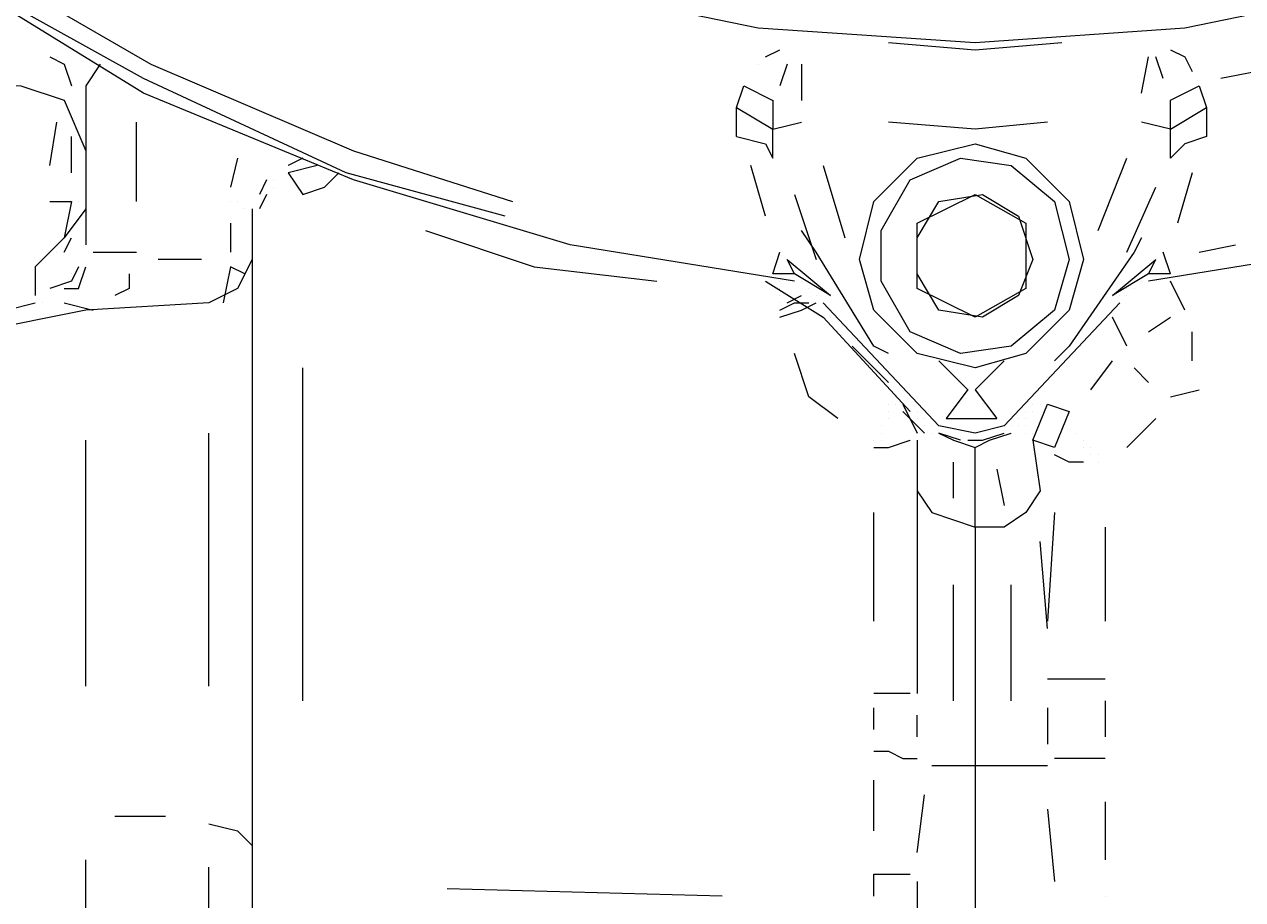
# Model space of a CAD drawing. Header units: millimetres. Extents: x 3426 to 5580, y 1375 to 2906.
# Drawn here: x 3834 to 3905.3, y 2539.6 to 2590.8 of the extents above; entities that cross this region are included whole.
import ezdxf

# ---------------------------------------------------------------- set-up
doc = ezdxf.new("R2010")
doc.units = ezdxf.units.MM
doc.layers.add('IA-DIBUJO', color=3, linetype='Continuous')
doc.layers.add('IA-DIM', color=7, linetype='Continuous')
doc.styles.add('ING-AMB', font='romans.shx', dxfattribs={"width": 0.75, "oblique": 15})
doc.dimstyles.new('ING-AMB 4', dxfattribs={"dimscale": 4, "dimtxt": 3, "dimasz": 2.5, "dimexe": 1, "dimexo": 1, "dimgap": 1, "dimtad": 1, "dimdec": 0, "dimzin": 0, "dimdsep": 46, "dimtxsty": 'ING-AMB', "dimcen": 0.1, "dimclrd": 7, "dimclre": 7, "dimclrt": 2, "dimadec": 0, "dimazin": 0, "dimtfac": 1, "dimtdec": 0, "dimtmove": 0, "dimatfit": 0, "dimfxl": 1.25, "dimtolj": 1, "dimtzin": 0, "dimarcsym": 1})

# ---------------------------------------------------------------- blocks, each defined once
blk = doc.blocks.new('*D25')
at = {"layer": 'Defpoints', "color": 0, "transparency": 16777216}
for p in [(3499.62, 2788.731), (3889.659, 2788.731), (3762.463, 2441.174)]:
    blk.add_point(p, dxfattribs=at)
at = {"layer": 'IA-DIM', "color": 7, "lineweight": -2, "transparency": 16777216}
for p, q in [((3885.659, 2788.731), (3495.62, 2788.731)), ((3499.62, 2451.174), (3499.62, 2778.731)), ((3758.463, 2441.174), (3495.62, 2441.174))]:
    blk.add_line(p, q, dxfattribs=at)
at = {"layer": 'IA-DIM', "color": 7, "transparency": 16777216}
for points in [[(3497.953, 2778.731), (3501.286, 2778.731), (3499.62, 2788.731)], [(3497.953, 2451.174), (3501.286, 2451.174), (3499.62, 2441.174)]]:
    blk.add_solid(points, dxfattribs=at)
at = {"layer": 'IA-DIM', "color": 2, "transparency": 16777216, "insert": (3489.62, 2614.953), "char_height": 12, "attachment_point": 5, "rotation": 90, "style": 'ING-AMB'}
blk.add_mtext('\\A1;355', dxfattribs=at)
blk = doc.blocks.new('*D26')
at = {"layer": 'Defpoints', "color": 0, "transparency": 16777216}
for p in [(3889.659, 2788.731), (3443.718, 1538.538), (3857.071, 1538.538)]:
    blk.add_point(p, dxfattribs=at)
at = {"layer": 'IA-DIM', "color": 7, "lineweight": -2, "transparency": 16777216}
for p, q in [((3885.659, 2788.731), (3439.718, 2788.731)), ((3443.718, 2778.731), (3443.718, 1548.538)), ((3853.071, 1538.538), (3439.718, 1538.538))]:
    blk.add_line(p, q, dxfattribs=at)
at = {"layer": 'IA-DIM', "color": 7, "transparency": 16777216}
for points in [[(3442.051, 2778.731), (3445.385, 2778.731), (3443.718, 2788.731)], [(3442.051, 1548.538), (3445.385, 1548.538), (3443.718, 1538.538)]]:
    blk.add_solid(points, dxfattribs=at)
at = {"layer": 'IA-DIM', "color": 2, "transparency": 16777216, "insert": (3433.718, 2163.635), "char_height": 12, "attachment_point": 5, "rotation": 90, "style": 'ING-AMB'}
blk.add_mtext('\\A1;1227', dxfattribs=at)

msp = doc.modelspace()

# ---------------------------------------------------------------- linework, layer by layer
at = {"layer": 'IA-DIBUJO', "color": 8, "lineweight": 18}
for points in [[(3879.075, 2575.794), (3865.952, 2577.911), (3853.252, 2581.721), (3840.975, 2586.801), (3829.969, 2593.574), (3819.385, 2601.618), (3810.072, 2611.354), (3802.029, 2621.514), (3795.255, 2632.944), (3789.752, 2645.221), (3785.942, 2657.921), (3783.825, 2671.044)], [(3995.069, 2671.044), (3992.952, 2657.921), (3989.142, 2645.221), (3983.639, 2632.944), (3976.865, 2621.514), (3968.822, 2611.354), (3959.509, 2601.618), (3949.349, 2593.574), (3937.919, 2586.801), (3925.642, 2581.721), (3912.942, 2577.911), (3899.819, 2575.794)], [(3862.142, 2579.604), (3852.829, 2582.144), (3840.975, 2587.648), (3829.545, 2593.998), (3819.385, 2602.041), (3810.495, 2611.354), (3802.452, 2621.514), (3795.679, 2632.521), (3790.599, 2644.374), (3787.635, 2654.111)], [(3788.482, 2654.111), (3791.445, 2644.798), (3796.525, 2633.367), (3803.299, 2622.361), (3810.919, 2612.201), (3820.232, 2602.887), (3830.392, 2594.844), (3841.399, 2588.494), (3853.252, 2583.414), (3862.565, 2580.451)], [(3804.992, 2646.915), (3808.379, 2639.295), (3814.729, 2628.288), (3822.772, 2618.975), (3832.085, 2610.508), (3842.245, 2603.311), (3853.252, 2597.385), (3864.682, 2593.151), (3876.959, 2590.611), (3889.659, 2589.765), (3901.935, 2590.611), (3914.212, 2593.151), (3925.642, 2597.385), (3937.072, 2603.311), (3947.232, 2610.508), (3956.122, 2618.975), (3964.165, 2628.288), (3970.515, 2639.295), (3974.325, 2647.338)], [(3834.202, 2590.611), (3834.202, 2590.611)], [(3790.599, 2589.765), (3833.779, 2587.225), (3836.319, 2586.378), (3837.589, 2583.415)], [(3877.382, 2588.918), (3878.229, 2589.341)], [(3884.579, 2589.764), (3889.659, 2589.341), (3894.739, 2589.764)], [(3901.089, 2589.341), (3901.935, 2588.918), (3902.359, 2588.071)], [(3835.472, 2588.918), (3836.319, 2588.494), (3836.742, 2587.224)], [(3899.395, 2586.8), (3899.819, 2588.917)], [(3900.665, 2587.647), (3900.242, 2588.917)], [(3838.435, 2588.494), (3837.589, 2587.224), (3837.589, 2585.954), (3837.589, 2577.911)], [(3838.435, 2588.494), (3838.435, 2588.494)], [(3876.959, 2588.494), (3876.959, 2588.494)], [(3878.652, 2588.495), (3878.229, 2587.225)], [(3879.499, 2588.494), (3879.499, 2586.377)], [(3906.169, 2588.071), (3904.052, 2587.648)], [(3875.689, 2584.261), (3875.689, 2585.954), (3876.112, 2587.224), (3877.805, 2586.377)], [(3901.089, 2586.378), (3902.782, 2587.224), (3903.205, 2585.954), (3903.205, 2584.261)], [(3875.689, 2585.954), (3877.805, 2584.684)], [(3877.805, 2586.378), (3877.805, 2584.685), (3879.499, 2585.108)], [(3901.089, 2584.684), (3901.089, 2586.377)], [(3901.089, 2584.685), (3903.205, 2585.955)], [(3835.472, 2582.568), (3835.895, 2585.108)], [(3840.552, 2580.451), (3840.552, 2585.108)], [(3893.892, 2585.107), (3889.659, 2584.684), (3884.579, 2585.107)], [(3903.205, 2584.261), (3901.935, 2583.837), (3901.089, 2582.991), (3901.089, 2584.684), (3899.395, 2585.107)], [(3875.689, 2584.261), (3877.382, 2583.838), (3877.805, 2582.991), (3877.805, 2584.685)], [(3836.742, 2582.144), (3836.742, 2584.261)], [(3846.479, 2582.991), (3846.055, 2581.298)], [(3850.289, 2582.991), (3849.442, 2582.568)], [(3896.855, 2578.757), (3898.549, 2582.991)], [(3849.442, 2582.568), (3849.442, 2582.568)], [(3849.442, 2582.568), (3849.442, 2582.568)], [(3851.135, 2582.568), (3849.442, 2582.144), (3850.289, 2580.874), (3851.559, 2581.298), (3852.405, 2582.144)], [(3849.865, 2582.568), (3849.865, 2582.568)], [(3877.382, 2579.604), (3876.535, 2582.567)], [(3880.769, 2582.567), (3882.039, 2578.334)], [(3848.172, 2581.721), (3847.749, 2580.874)], [(3848.595, 2581.721), (3848.595, 2581.721)], [(3902.359, 2582.144), (3901.512, 2579.181)], [(3848.172, 2580.874), (3847.749, 2580.028)], [(3848.595, 2581.298), (3848.595, 2581.298)], [(3879.075, 2580.875), (3880.345, 2577.065)], [(3898.549, 2577.487), (3900.242, 2581.297)], [(3835.472, 2580.451), (3836.742, 2580.451), (3836.319, 2578.334), (3834.625, 2576.641), (3834.625, 2574.948)], [(3837.165, 2580.451), (3837.165, 2580.451)], [(3846.055, 2580.451), (3846.055, 2580.451)], [(3846.479, 2580.451), (3846.479, 2580.451)], [(3837.589, 2580.028), (3836.319, 2578.334)], [(3846.902, 2580.028), (3846.902, 2580.028)], [(3847.325, 2580.028), (3847.325, 2579.181), (3847.325, 2541.928), (3847.325, 2528.804)], [(3847.325, 2580.028), (3847.325, 2580.028)], [(3846.055, 2579.181), (3846.055, 2577.488)], [(3857.485, 2578.758), (3863.835, 2576.641), (3871.032, 2575.794)], [(3884.579, 2571.561), (3883.732, 2571.985), (3880.345, 2577.488), (3879.499, 2578.758)], [(3836.319, 2577.488), (3836.742, 2578.334)], [(3899.395, 2578.334), (3898.972, 2577.487), (3895.162, 2571.984), (3894.315, 2571.137)], [(3835.895, 2577.488), (3835.895, 2577.488)], [(3838.012, 2577.488), (3840.552, 2577.488)], [(3879.075, 2576.218), (3877.805, 2576.218), (3878.229, 2577.488)], [(3878.229, 2577.488), (3878.229, 2577.488)], [(3901.089, 2576.218), (3900.665, 2577.488)], [(3902.782, 2577.488), (3904.899, 2577.911)], [(3847.325, 2577.065), (3846.479, 2575.371), (3844.785, 2574.525), (3837.589, 2574.101), (3831.239, 2572.831), (3825.735, 2569.445), (3821.925, 2565.211), (3819.385, 2559.285)], [(3837.165, 2576.641), (3836.742, 2575.794), (3835.472, 2575.371)], [(3836.319, 2575.371), (3837.165, 2575.371), (3837.589, 2576.641)], [(3844.362, 2577.064), (3841.822, 2577.064)], [(3846.902, 2576.218), (3846.055, 2576.641), (3845.632, 2574.524)], [(3878.652, 2577.065), (3881.192, 2574.948), (3879.075, 2576.218)], [(3879.075, 2576.217), (3878.652, 2577.064)], [(3901.089, 2576.218), (3899.819, 2576.218), (3897.702, 2574.948), (3900.242, 2577.064)], [(3899.819, 2576.218), (3900.242, 2577.065)], [(3900.242, 2577.064), (3900.242, 2577.064)], [(3836.742, 2576.218), (3836.742, 2576.218)], [(3840.129, 2576.218), (3840.129, 2575.371), (3839.282, 2574.948)], [(3847.325, 2576.218), (3847.325, 2576.218)], [(3877.382, 2575.794), (3880.769, 2573.678)], [(3878.229, 2575.794), (3878.229, 2575.794)], [(3879.075, 2575.795), (3879.075, 2575.795)], [(3879.075, 2575.794), (3879.075, 2575.794)], [(3879.499, 2575.795), (3879.499, 2575.795)], [(3899.395, 2575.794), (3899.395, 2575.794)], [(3901.935, 2574.101), (3901.089, 2575.794)], [(3836.319, 2575.371), (3836.319, 2575.371)], [(3878.229, 2575.371), (3878.229, 2575.371)], [(3879.922, 2575.371), (3879.922, 2575.371)], [(3898.549, 2575.371), (3898.549, 2575.371)], [(3898.972, 2575.371), (3898.972, 2575.371)], [(3831.662, 2572.831), (3832.932, 2574.101), (3834.625, 2574.524)], [(3834.625, 2574.524), (3834.625, 2574.524)], [(3834.625, 2574.524), (3834.625, 2574.524)], [(3835.049, 2574.524), (3835.049, 2574.524)], [(3835.049, 2574.524), (3835.049, 2574.524)], [(3836.319, 2574.524), (3838.012, 2574.101)], [(3878.229, 2574.948), (3878.229, 2574.948)], [(3878.229, 2574.948), (3878.229, 2574.948)], [(3878.229, 2573.678), (3879.499, 2574.101), (3880.345, 2574.524)], [(3878.229, 2574.101), (3879.075, 2574.524), (3879.922, 2574.524)], [(3878.229, 2574.524), (3878.229, 2574.524)], [(3878.229, 2574.524), (3878.229, 2574.524)], [(3878.652, 2574.524), (3879.499, 2574.948)], [(3880.345, 2574.948), (3880.345, 2574.948)], [(3898.125, 2574.524), (3891.352, 2567.328), (3889.659, 2566.904), (3887.542, 2567.328), (3880.769, 2574.524)], [(3881.192, 2574.948), (3881.192, 2574.948)], [(3898.125, 2574.948), (3898.125, 2574.948)], [(3898.125, 2574.524), (3898.125, 2574.524)], [(3898.125, 2574.524), (3898.125, 2574.524)], [(3898.549, 2574.948), (3898.549, 2574.948)], [(3878.229, 2574.101), (3878.229, 2574.101)], [(3878.229, 2573.678), (3878.229, 2573.678)], [(3880.769, 2573.678), (3880.769, 2573.678)], [(3880.769, 2573.678), (3885.849, 2568.175)], [(3881.192, 2573.678), (3881.192, 2573.678)], [(3898.549, 2571.984), (3897.702, 2573.678)], [(3899.819, 2572.831), (3901.089, 2573.678)], [(3902.359, 2571.138), (3902.359, 2572.831)], [(3881.615, 2567.751), (3879.922, 2569.021), (3879.075, 2571.561)], [(3882.462, 2571.984), (3884.579, 2569.868)], [(3887.542, 2571.138), (3889.235, 2569.444)], [(3889.659, 2569.444), (3891.352, 2571.138)], [(3896.432, 2569.444), (3897.702, 2571.138)], [(3850.289, 2551.241), (3850.289, 2570.714)], [(3899.819, 2569.868), (3898.972, 2570.714)], [(3898.972, 2570.714), (3898.972, 2570.714)], [(3889.235, 2569.445), (3887.965, 2567.751), (3890.929, 2567.751)], [(3889.235, 2569.444), (3889.235, 2569.444)], [(3889.659, 2569.444), (3890.929, 2567.751)], [(3901.089, 2569.021), (3902.782, 2569.444)], [(3885.002, 2569.021), (3885.002, 2569.021)], [(3884.579, 2568.598), (3884.579, 2568.598)], [(3884.579, 2568.174), (3884.579, 2568.174)], [(3885.002, 2568.598), (3885.002, 2568.598)], [(3885.425, 2568.598), (3886.272, 2566.905)], [(3885.425, 2568.174), (3885.425, 2568.174)], [(3885.425, 2568.174), (3886.695, 2566.904)], [(3885.849, 2568.174), (3885.849, 2568.174)], [(3886.272, 2568.174), (3886.272, 2568.174)], [(3892.622, 2568.174), (3892.622, 2568.174)], [(3893.045, 2568.598), (3893.045, 2568.598)], [(3893.045, 2568.174), (3893.045, 2568.174)], [(3893.469, 2568.598), (3893.469, 2568.598)], [(3893.892, 2568.598), (3893.892, 2568.598)], [(3884.155, 2567.328), (3884.155, 2567.328)], [(3884.579, 2567.751), (3884.579, 2567.751)], [(3886.272, 2567.751), (3886.272, 2567.751)], [(3886.695, 2567.751), (3886.695, 2567.751)], [(3886.695, 2567.328), (3886.695, 2567.328)], [(3887.119, 2567.328), (3887.119, 2567.328)], [(3887.119, 2567.328), (3887.119, 2567.328)], [(3887.542, 2567.328), (3887.542, 2567.328)], [(3890.929, 2567.751), (3890.929, 2567.751)], [(3891.775, 2567.328), (3891.775, 2567.328)], [(3892.199, 2567.751), (3892.199, 2567.751)], [(3892.199, 2567.328), (3892.199, 2567.328)], [(3892.622, 2567.751), (3892.622, 2567.751)], [(3892.622, 2567.328), (3892.622, 2567.328)], [(3898.549, 2566.058), (3900.242, 2567.751)], [(3844.785, 2552.088), (3844.785, 2566.904)], [(3884.155, 2566.904), (3884.155, 2566.904)], [(3886.695, 2566.904), (3886.695, 2566.904)], [(3887.119, 2566.904), (3887.119, 2566.904)], [(3888.812, 2566.481), (3887.542, 2566.904), (3888.389, 2566.481), (3889.659, 2566.058), (3890.505, 2566.481), (3891.775, 2566.904)], [(3887.542, 2566.904), (3887.542, 2566.904)], [(3887.542, 2566.904), (3887.542, 2566.904)], [(3889.235, 2566.481), (3890.082, 2566.481), (3891.352, 2566.904)], [(3891.775, 2566.904), (3891.775, 2566.904)], [(3891.775, 2566.904), (3891.775, 2566.904)], [(3892.622, 2566.904), (3892.622, 2566.904)], [(3893.045, 2566.904), (3893.045, 2566.904)], [(3895.585, 2566.904), (3895.585, 2566.904)], [(3837.589, 2552.088), (3837.589, 2566.481)], [(3883.732, 2566.058), (3884.579, 2566.058), (3885.849, 2566.481)], [(3883.732, 2566.481), (3883.732, 2566.481)], [(3883.732, 2566.058), (3883.732, 2566.058)], [(3884.155, 2566.481), (3884.155, 2566.481)], [(3885.849, 2566.481), (3885.849, 2566.481)], [(3886.272, 2566.481), (3886.272, 2566.481)], [(3886.272, 2566.481), (3886.272, 2563.518), (3886.272, 2551.664)], [(3886.272, 2566.481), (3886.272, 2566.481)], [(3888.389, 2566.481), (3888.389, 2566.481)], [(3888.812, 2566.481), (3888.812, 2566.481)], [(3893.045, 2566.481), (3893.469, 2563.518), (3892.622, 2562.248), (3891.352, 2561.401), (3889.659, 2561.401), (3889.659, 2566.058)], [(3889.659, 2566.058), (3889.659, 2566.058)], [(3890.082, 2566.481), (3890.082, 2566.481)], [(3896.009, 2566.481), (3896.009, 2566.481)], [(3896.009, 2566.058), (3896.009, 2566.058)], [(3896.432, 2566.058), (3896.432, 2566.058)], [(3888.389, 2563.094), (3888.389, 2565.211)], [(3896.009, 2565.211), (3895.162, 2565.211), (3894.315, 2565.634)], [(3894.315, 2565.634), (3894.315, 2565.634)], [(3896.432, 2565.634), (3896.432, 2565.634)], [(3896.855, 2565.634), (3896.855, 2565.634)], [(3896.855, 2565.211), (3896.855, 2565.211)], [(3890.929, 2564.788), (3891.352, 2562.671)], [(3886.272, 2563.518), (3887.119, 2562.248), (3888.389, 2561.824), (3889.659, 2561.401), (3889.659, 2547.431), (3889.659, 2487.741), (3890.505, 2487.741)], [(3883.732, 2555.898), (3883.732, 2562.248)], [(3894.315, 2562.248), (3893.892, 2555.898)], [(3897.279, 2561.401), (3897.279, 2555.898)], [(3893.892, 2555.474), (3893.469, 2560.554)], [(3888.389, 2551.241), (3888.389, 2558.014)], [(3891.775, 2551.241), (3891.775, 2558.014)], [(3897.279, 2552.511), (3893.892, 2552.511)], [(3885.849, 2551.664), (3884.579, 2551.664), (3883.732, 2551.664)], [(3886.272, 2551.664), (3886.272, 2551.664)], [(3897.279, 2551.241), (3897.279, 2549.124)], [(3883.732, 2549.548), (3883.732, 2550.818)], [(3886.272, 2549.124), (3886.272, 2550.394)], [(3893.892, 2550.818), (3893.892, 2548.701)], [(3883.732, 2548.278), (3884.579, 2548.278), (3885.425, 2547.854), (3886.272, 2547.854)], [(3893.892, 2547.431), (3892.199, 2547.431), (3889.659, 2547.431), (3888.389, 2547.431), (3887.119, 2547.431)], [(3897.279, 2547.854), (3896.009, 2547.854), (3895.162, 2547.854), (3894.315, 2547.854)], [(3883.732, 2543.621), (3883.732, 2546.584)], [(3886.272, 2542.351), (3886.695, 2545.738)], [(3897.279, 2545.314), (3897.279, 2541.928)], [(3842.245, 2544.468), (3839.282, 2544.468)], [(3893.892, 2544.891), (3894.315, 2540.658)], [(3844.785, 2544.044), (3846.479, 2543.621), (3847.325, 2542.774)], [(3837.589, 2536.848), (3837.589, 2541.928)], [(3844.785, 2536.848), (3844.785, 2541.504)], [(3883.732, 2539.811), (3883.732, 2541.081), (3884.579, 2541.081), (3885.849, 2541.081)], [(3874.842, 2539.811), (3858.755, 2540.234)], [(3886.272, 2540.658), (3886.272, 2539.811), (3886.272, 2504.674), (3884.579, 2504.674)], [(3897.279, 2539.811), (3897.279, 2539.811)]]:
    msp.add_lwpolyline(points, dxfattribs=at)
for points in [[(3896.009, 2577.064), (3895.162, 2574.101), (3892.622, 2571.561), (3889.659, 2570.714), (3886.272, 2571.561), (3883.732, 2574.101), (3882.885, 2577.064), (3883.732, 2580.451), (3886.272, 2582.991), (3889.659, 2583.838), (3892.622, 2582.991), (3895.162, 2580.451)], [(3895.162, 2577.064), (3894.315, 2574.101), (3891.775, 2571.984), (3888.812, 2571.561), (3885.849, 2572.831), (3884.155, 2575.794), (3884.155, 2578.758), (3885.849, 2581.721), (3888.812, 2582.991), (3891.775, 2582.568), (3894.315, 2580.451)], [(3886.272, 2579.181), (3889.659, 2580.874), (3892.622, 2579.181), (3892.622, 2575.371), (3889.659, 2573.678), (3886.272, 2575.371)], [(3893.045, 2577.064), (3892.199, 2574.948), (3890.082, 2573.678), (3887.542, 2574.101), (3886.272, 2576.218), (3886.272, 2578.334), (3887.542, 2580.451), (3890.082, 2580.874), (3892.199, 2579.604)], [(3894.315, 2566.058), (3893.045, 2566.481), (3893.892, 2568.598), (3895.162, 2568.174)]]:
    msp.add_lwpolyline(points, close=True, dxfattribs=at)

# ---------------------------------------------------------------- dimensions: what is measured, and where the dimension line sits
at = {"layer": 'IA-DIM'}
for base, p1, p2, text, picture, middle in [((3443.718, 1538.538), (3889.659, 2788.731), (3857.071, 1538.538), '1227', '*D26', (3433.718, 2163.635)), ((3499.62, 2788.731), (3762.463, 2441.174), (3889.659, 2788.731), '355', '*D25', (3489.62, 2614.953))]:
    dim = msp.add_linear_dim(base=base, p1=p1, p2=p2, angle=90, text=text, dimstyle='ING-AMB 4', override={"dimpost": '\\X'}, dxfattribs=at)
    dim.commit()
    dim.dimension.update_dxf_attribs({"geometry": picture, "text_midpoint": middle})

doc.saveas('drawing.dxf')
